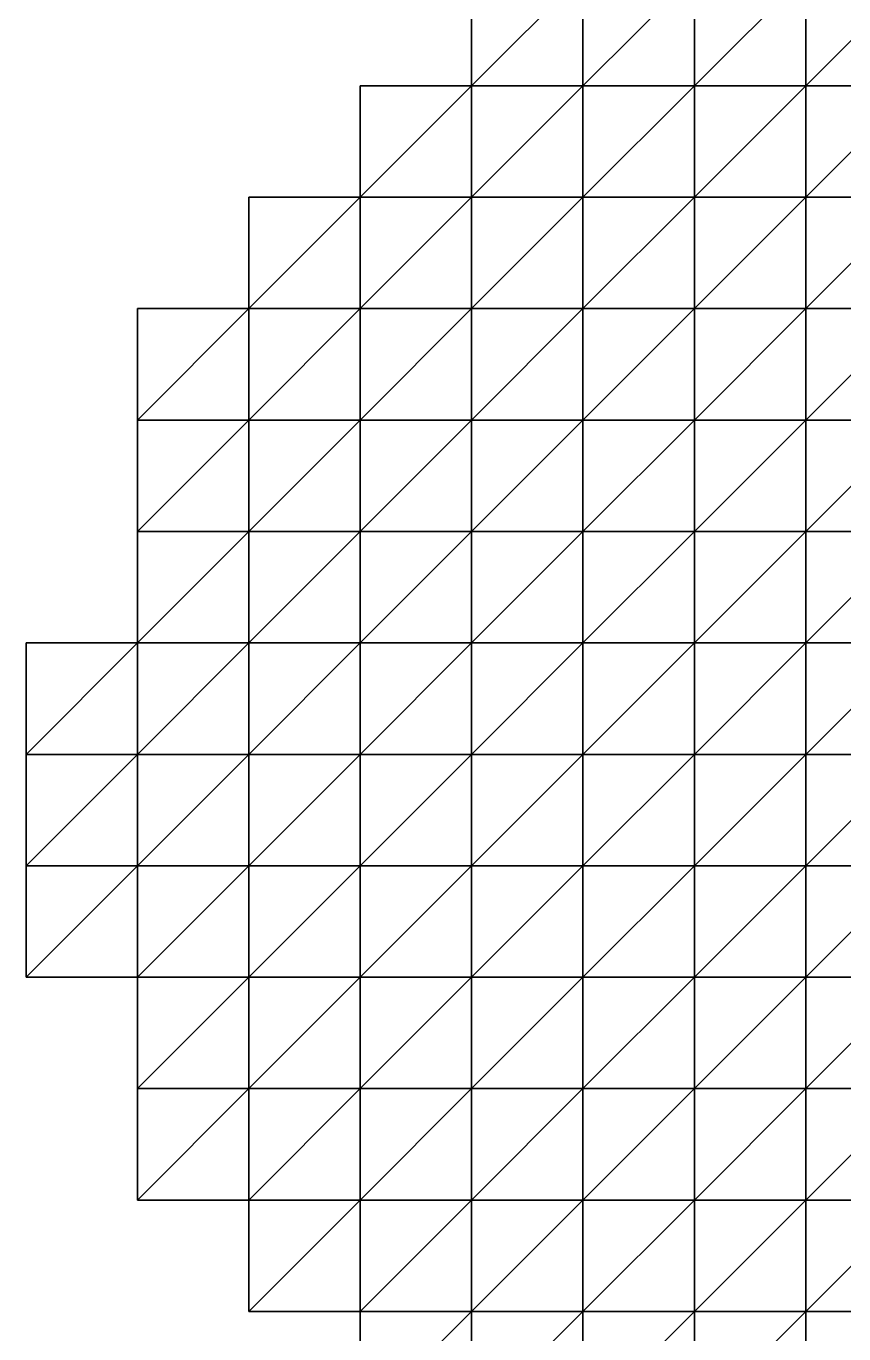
# Model space of a CAD drawing. Extents: x 292020 to 295740, y 4557680 to 4560040.
# Drawn here: x 293160 to 293306.8, y 4558616 to 4558850.7 of the extents above; entities that cross this region are included whole.
import ezdxf

# ---------------------------------------------------------------- set-up
doc = ezdxf.new("R2010")
doc.units = 0
doc.layers.add('RUN201_4_-_RUN201_NODOMAIN5_20X', color=7, linetype='CONTINUOUS')

msp = doc.modelspace()

# ---------------------------------------------------------------- linework, layer by layer
at = {"layer": 'RUN201_4_-_RUN201_NODOMAIN5_20X'}
for points in [[(293240, 4558860, 1880), (293240, 4558840, 1880), (293260, 4558860, 1880)], [(293260, 4558860, 1880), (293240, 4558840, 1880), (293260, 4558840, 1880)], [(293260, 4558860, 1900), (293240, 4558840, 1900), (293240, 4558860, 1900)], [(293260, 4558840, 1900), (293240, 4558840, 1900), (293260, 4558860, 1900)], [(293240, 4558860, 1880), (293240, 4558840, 1900), (293240, 4558840, 1880)], [(293240, 4558860, 1900), (293240, 4558840, 1900), (293240, 4558860, 1880)], [(293260, 4558860, 1860), (293260, 4558840, 1860), (293280, 4558860, 1860)], [(293280, 4558860, 1860), (293260, 4558840, 1860), (293280, 4558840, 1860)], [(293260, 4558860, 1860), (293260, 4558840, 1880), (293260, 4558840, 1860)], [(293260, 4558860, 1880), (293260, 4558840, 1880), (293260, 4558860, 1860)], [(293280, 4558860, 1900), (293260, 4558840, 1900), (293260, 4558860, 1900)], [(293280, 4558840, 1900), (293260, 4558840, 1900), (293280, 4558860, 1900)], [(293280, 4558860, 1840), (293280, 4558840, 1840), (293300, 4558860, 1840)], [(293300, 4558860, 1840), (293280, 4558840, 1840), (293300, 4558840, 1840)], [(293280, 4558860, 1840), (293280, 4558840, 1860), (293280, 4558840, 1840)], [(293280, 4558860, 1860), (293280, 4558840, 1860), (293280, 4558860, 1840)], [(293300, 4558860, 1900), (293280, 4558840, 1900), (293280, 4558860, 1900)], [(293300, 4558840, 1900), (293280, 4558840, 1900), (293300, 4558860, 1900)], [(293300, 4558860, 1820), (293300, 4558840, 1820), (293320, 4558860, 1820)], [(293320, 4558860, 1820), (293300, 4558840, 1820), (293320, 4558840, 1820)], [(293300, 4558860, 1820), (293300, 4558840, 1840), (293300, 4558840, 1820)], [(293300, 4558860, 1840), (293300, 4558840, 1840), (293300, 4558860, 1820)], [(293320, 4558860, 1900), (293300, 4558840, 1900), (293300, 4558860, 1900)], [(293320, 4558840, 1900), (293300, 4558840, 1900), (293320, 4558860, 1900)], [(293220, 4558840, 1880), (293220, 4558820, 1880), (293240, 4558840, 1880)], [(293240, 4558840, 1880), (293220, 4558820, 1880), (293240, 4558820, 1880)], [(293240, 4558840, 1900), (293220, 4558820, 1900), (293220, 4558840, 1900)], [(293240, 4558820, 1900), (293220, 4558820, 1900), (293240, 4558840, 1900)], [(293240, 4558840, 1880), (293220, 4558840, 1900), (293220, 4558840, 1880)], [(293240, 4558840, 1900), (293220, 4558840, 1900), (293240, 4558840, 1880)], [(293220, 4558840, 1880), (293220, 4558820, 1900), (293220, 4558820, 1880)], [(293220, 4558840, 1900), (293220, 4558820, 1900), (293220, 4558840, 1880)], [(293240, 4558840, 1860), (293240, 4558820, 1860), (293260, 4558840, 1860)], [(293260, 4558840, 1860), (293240, 4558820, 1860), (293260, 4558820, 1860)], [(293260, 4558840, 1860), (293240, 4558840, 1880), (293240, 4558840, 1860)], [(293260, 4558840, 1880), (293240, 4558840, 1880), (293260, 4558840, 1860)], [(293240, 4558840, 1860), (293240, 4558820, 1880), (293240, 4558820, 1860)], [(293240, 4558840, 1880), (293240, 4558820, 1880), (293240, 4558840, 1860)], [(293260, 4558840, 1900), (293240, 4558820, 1900), (293240, 4558840, 1900)], [(293260, 4558820, 1900), (293240, 4558820, 1900), (293260, 4558840, 1900)], [(293260, 4558840, 1840), (293260, 4558820, 1840), (293280, 4558840, 1840)], [(293280, 4558840, 1840), (293260, 4558820, 1840), (293280, 4558820, 1840)], [(293280, 4558840, 1840), (293260, 4558840, 1860), (293260, 4558840, 1840)], [(293280, 4558840, 1860), (293260, 4558840, 1860), (293280, 4558840, 1840)], [(293260, 4558840, 1840), (293260, 4558820, 1860), (293260, 4558820, 1840)], [(293260, 4558840, 1860), (293260, 4558820, 1860), (293260, 4558840, 1840)], [(293280, 4558840, 1900), (293260, 4558820, 1900), (293260, 4558840, 1900)], [(293280, 4558820, 1900), (293260, 4558820, 1900), (293280, 4558840, 1900)], [(293280, 4558840, 1820), (293280, 4558820, 1820), (293300, 4558840, 1820)], [(293300, 4558840, 1820), (293280, 4558820, 1820), (293300, 4558820, 1820)], [(293300, 4558840, 1820), (293280, 4558840, 1840), (293280, 4558840, 1820)], [(293300, 4558840, 1840), (293280, 4558840, 1840), (293300, 4558840, 1820)], [(293280, 4558840, 1820), (293280, 4558820, 1840), (293280, 4558820, 1820)], [(293280, 4558840, 1840), (293280, 4558820, 1840), (293280, 4558840, 1820)], [(293300, 4558840, 1900), (293280, 4558820, 1900), (293280, 4558840, 1900)], [(293300, 4558820, 1900), (293280, 4558820, 1900), (293300, 4558840, 1900)], [(293300, 4558840, 1800), (293300, 4558820, 1800), (293320, 4558840, 1800)], [(293320, 4558840, 1800), (293300, 4558820, 1800), (293320, 4558820, 1800)], [(293320, 4558840, 1800), (293300, 4558840, 1820), (293300, 4558840, 1800)], [(293320, 4558840, 1820), (293300, 4558840, 1820), (293320, 4558840, 1800)], [(293300, 4558840, 1800), (293300, 4558820, 1820), (293300, 4558820, 1800)], [(293300, 4558840, 1820), (293300, 4558820, 1820), (293300, 4558840, 1800)], [(293320, 4558840, 1900), (293300, 4558820, 1900), (293300, 4558840, 1900)], [(293320, 4558820, 1900), (293300, 4558820, 1900), (293320, 4558840, 1900)], [(293200, 4558820, 1880), (293200, 4558800, 1880), (293220, 4558820, 1880)], [(293220, 4558820, 1880), (293200, 4558800, 1880), (293220, 4558800, 1880)], [(293220, 4558820, 1900), (293200, 4558800, 1900), (293200, 4558820, 1900)], [(293220, 4558800, 1900), (293200, 4558800, 1900), (293220, 4558820, 1900)], [(293220, 4558820, 1880), (293200, 4558820, 1900), (293200, 4558820, 1880)], [(293220, 4558820, 1900), (293200, 4558820, 1900), (293220, 4558820, 1880)], [(293200, 4558820, 1880), (293200, 4558800, 1900), (293200, 4558800, 1880)], [(293200, 4558820, 1900), (293200, 4558800, 1900), (293200, 4558820, 1880)], [(293220, 4558820, 1880), (293220, 4558800, 1880), (293240, 4558820, 1880)], [(293240, 4558820, 1880), (293220, 4558800, 1880), (293240, 4558800, 1880)], [(293240, 4558820, 1900), (293220, 4558800, 1900), (293220, 4558820, 1900)], [(293240, 4558800, 1900), (293220, 4558800, 1900), (293240, 4558820, 1900)], [(293240, 4558820, 1860), (293240, 4558800, 1860), (293260, 4558820, 1860)], [(293260, 4558820, 1860), (293240, 4558800, 1860), (293260, 4558800, 1860)], [(293240, 4558820, 1860), (293240, 4558800, 1880), (293240, 4558800, 1860)], [(293240, 4558820, 1880), (293240, 4558800, 1880), (293240, 4558820, 1860)], [(293260, 4558820, 1900), (293240, 4558800, 1900), (293240, 4558820, 1900)], [(293260, 4558800, 1900), (293240, 4558800, 1900), (293260, 4558820, 1900)], [(293260, 4558820, 1840), (293260, 4558800, 1840), (293280, 4558820, 1840)], [(293280, 4558820, 1840), (293260, 4558800, 1840), (293280, 4558800, 1840)], [(293260, 4558820, 1840), (293260, 4558800, 1860), (293260, 4558800, 1840)], [(293260, 4558820, 1860), (293260, 4558800, 1860), (293260, 4558820, 1840)], [(293280, 4558820, 1900), (293260, 4558800, 1900), (293260, 4558820, 1900)], [(293280, 4558800, 1900), (293260, 4558800, 1900), (293280, 4558820, 1900)], [(293280, 4558820, 1820), (293280, 4558800, 1820), (293300, 4558820, 1820)], [(293300, 4558820, 1820), (293280, 4558800, 1820), (293300, 4558800, 1820)], [(293280, 4558820, 1820), (293280, 4558800, 1840), (293280, 4558800, 1820)], [(293280, 4558820, 1840), (293280, 4558800, 1840), (293280, 4558820, 1820)], [(293300, 4558820, 1900), (293280, 4558800, 1900), (293280, 4558820, 1900)], [(293300, 4558800, 1900), (293280, 4558800, 1900), (293300, 4558820, 1900)], [(293300, 4558820, 1800), (293300, 4558800, 1800), (293320, 4558820, 1800)], [(293320, 4558820, 1800), (293300, 4558800, 1800), (293320, 4558800, 1800)], [(293300, 4558820, 1800), (293300, 4558800, 1820), (293300, 4558800, 1800)], [(293300, 4558820, 1820), (293300, 4558800, 1820), (293300, 4558820, 1800)], [(293320, 4558820, 1920), (293300, 4558800, 1920), (293300, 4558820, 1920)], [(293320, 4558800, 1920), (293300, 4558800, 1920), (293320, 4558820, 1920)], [(293320, 4558820, 1900), (293300, 4558820, 1920), (293300, 4558820, 1900)], [(293320, 4558820, 1920), (293300, 4558820, 1920), (293320, 4558820, 1900)], [(293300, 4558820, 1900), (293300, 4558800, 1920), (293300, 4558800, 1900)], [(293300, 4558820, 1920), (293300, 4558800, 1920), (293300, 4558820, 1900)], [(293180, 4558800, 1880), (293180, 4558780, 1880), (293200, 4558800, 1880)], [(293200, 4558800, 1880), (293180, 4558780, 1880), (293200, 4558780, 1880)], [(293200, 4558800, 1900), (293180, 4558780, 1900), (293180, 4558800, 1900)], [(293200, 4558780, 1900), (293180, 4558780, 1900), (293200, 4558800, 1900)], [(293200, 4558800, 1880), (293180, 4558800, 1900), (293180, 4558800, 1880)], [(293200, 4558800, 1900), (293180, 4558800, 1900), (293200, 4558800, 1880)], [(293180, 4558800, 1880), (293180, 4558780, 1900), (293180, 4558780, 1880)], [(293180, 4558800, 1900), (293180, 4558780, 1900), (293180, 4558800, 1880)], [(293200, 4558800, 1880), (293200, 4558780, 1880), (293220, 4558800, 1880)], [(293220, 4558800, 1880), (293200, 4558780, 1880), (293220, 4558780, 1880)], [(293220, 4558800, 1900), (293200, 4558780, 1900), (293200, 4558800, 1900)], [(293220, 4558780, 1900), (293200, 4558780, 1900), (293220, 4558800, 1900)], [(293220, 4558800, 1860), (293220, 4558780, 1860), (293240, 4558800, 1860)], [(293240, 4558800, 1860), (293220, 4558780, 1860), (293240, 4558780, 1860)], [(293240, 4558800, 1860), (293220, 4558800, 1880), (293220, 4558800, 1860)], [(293240, 4558800, 1880), (293220, 4558800, 1880), (293240, 4558800, 1860)], [(293220, 4558800, 1860), (293220, 4558780, 1880), (293220, 4558780, 1860)], [(293220, 4558800, 1880), (293220, 4558780, 1880), (293220, 4558800, 1860)], [(293240, 4558800, 1900), (293220, 4558780, 1900), (293220, 4558800, 1900)], [(293240, 4558780, 1900), (293220, 4558780, 1900), (293240, 4558800, 1900)], [(293240, 4558800, 1840), (293240, 4558780, 1840), (293260, 4558800, 1840)], [(293260, 4558800, 1840), (293240, 4558780, 1840), (293260, 4558780, 1840)], [(293260, 4558800, 1840), (293240, 4558800, 1860), (293240, 4558800, 1840)], [(293260, 4558800, 1860), (293240, 4558800, 1860), (293260, 4558800, 1840)], [(293240, 4558800, 1840), (293240, 4558780, 1860), (293240, 4558780, 1840)], [(293240, 4558800, 1860), (293240, 4558780, 1860), (293240, 4558800, 1840)], [(293260, 4558800, 1900), (293240, 4558780, 1900), (293240, 4558800, 1900)], [(293260, 4558780, 1900), (293240, 4558780, 1900), (293260, 4558800, 1900)], [(293260, 4558800, 1820), (293260, 4558780, 1820), (293280, 4558800, 1820)], [(293280, 4558800, 1820), (293260, 4558780, 1820), (293280, 4558780, 1820)], [(293280, 4558800, 1820), (293260, 4558800, 1840), (293260, 4558800, 1820)], [(293280, 4558800, 1840), (293260, 4558800, 1840), (293280, 4558800, 1820)], [(293260, 4558800, 1820), (293260, 4558780, 1840), (293260, 4558780, 1820)], [(293260, 4558800, 1840), (293260, 4558780, 1840), (293260, 4558800, 1820)], [(293280, 4558800, 1900), (293260, 4558780, 1900), (293260, 4558800, 1900)], [(293280, 4558780, 1900), (293260, 4558780, 1900), (293280, 4558800, 1900)], [(293280, 4558800, 1800), (293280, 4558780, 1800), (293300, 4558800, 1800)], [(293300, 4558800, 1800), (293280, 4558780, 1800), (293300, 4558780, 1800)], [(293300, 4558800, 1800), (293280, 4558800, 1820), (293280, 4558800, 1800)], [(293300, 4558800, 1820), (293280, 4558800, 1820), (293300, 4558800, 1800)], [(293280, 4558800, 1800), (293280, 4558780, 1820), (293280, 4558780, 1800)], [(293280, 4558800, 1820), (293280, 4558780, 1820), (293280, 4558800, 1800)], [(293300, 4558800, 1920), (293280, 4558780, 1920), (293280, 4558800, 1920)], [(293300, 4558780, 1920), (293280, 4558780, 1920), (293300, 4558800, 1920)], [(293300, 4558800, 1900), (293280, 4558800, 1920), (293280, 4558800, 1900)], [(293300, 4558800, 1920), (293280, 4558800, 1920), (293300, 4558800, 1900)], [(293280, 4558800, 1900), (293280, 4558780, 1920), (293280, 4558780, 1900)], [(293280, 4558800, 1920), (293280, 4558780, 1920), (293280, 4558800, 1900)], [(293300, 4558800, 1800), (293300, 4558780, 1800), (293320, 4558800, 1800)], [(293320, 4558800, 1800), (293300, 4558780, 1800), (293320, 4558780, 1800)], [(293320, 4558800, 1920), (293300, 4558780, 1920), (293300, 4558800, 1920)], [(293320, 4558780, 1920), (293300, 4558780, 1920), (293320, 4558800, 1920)], [(293180, 4558780, 1880), (293180, 4558760, 1880), (293200, 4558780, 1880)], [(293200, 4558780, 1880), (293180, 4558760, 1880), (293200, 4558760, 1880)], [(293200, 4558780, 1900), (293180, 4558760, 1900), (293180, 4558780, 1900)], [(293200, 4558760, 1900), (293180, 4558760, 1900), (293200, 4558780, 1900)], [(293180, 4558780, 1880), (293180, 4558760, 1900), (293180, 4558760, 1880)], [(293180, 4558780, 1900), (293180, 4558760, 1900), (293180, 4558780, 1880)], [(293200, 4558780, 1860), (293200, 4558760, 1860), (293220, 4558780, 1860)], [(293220, 4558780, 1860), (293200, 4558760, 1860), (293220, 4558760, 1860)], [(293220, 4558780, 1860), (293200, 4558780, 1880), (293200, 4558780, 1860)], [(293220, 4558780, 1880), (293200, 4558780, 1880), (293220, 4558780, 1860)], [(293200, 4558780, 1860), (293200, 4558760, 1880), (293200, 4558760, 1860)], [(293200, 4558780, 1880), (293200, 4558760, 1880), (293200, 4558780, 1860)], [(293220, 4558780, 1900), (293200, 4558760, 1900), (293200, 4558780, 1900)], [(293220, 4558760, 1900), (293200, 4558760, 1900), (293220, 4558780, 1900)], [(293220, 4558780, 1840), (293220, 4558760, 1840), (293240, 4558780, 1840)], [(293240, 4558780, 1840), (293220, 4558760, 1840), (293240, 4558760, 1840)], [(293240, 4558780, 1840), (293220, 4558780, 1860), (293220, 4558780, 1840)], [(293240, 4558780, 1860), (293220, 4558780, 1860), (293240, 4558780, 1840)], [(293220, 4558780, 1840), (293220, 4558760, 1860), (293220, 4558760, 1840)], [(293220, 4558780, 1860), (293220, 4558760, 1860), (293220, 4558780, 1840)], [(293240, 4558780, 1900), (293220, 4558760, 1900), (293220, 4558780, 1900)], [(293240, 4558760, 1900), (293220, 4558760, 1900), (293240, 4558780, 1900)], [(293240, 4558780, 1840), (293240, 4558760, 1840), (293260, 4558780, 1840)], [(293260, 4558780, 1840), (293240, 4558760, 1840), (293260, 4558760, 1840)], [(293260, 4558780, 1900), (293240, 4558760, 1900), (293240, 4558780, 1900)], [(293260, 4558760, 1900), (293240, 4558760, 1900), (293260, 4558780, 1900)], [(293260, 4558780, 1820), (293260, 4558760, 1820), (293280, 4558780, 1820)], [(293280, 4558780, 1820), (293260, 4558760, 1820), (293280, 4558760, 1820)], [(293260, 4558780, 1820), (293260, 4558760, 1840), (293260, 4558760, 1820)], [(293260, 4558780, 1840), (293260, 4558760, 1840), (293260, 4558780, 1820)], [(293280, 4558780, 1920), (293260, 4558760, 1920), (293260, 4558780, 1920)], [(293280, 4558760, 1920), (293260, 4558760, 1920), (293280, 4558780, 1920)], [(293280, 4558780, 1900), (293260, 4558780, 1920), (293260, 4558780, 1900)], [(293280, 4558780, 1920), (293260, 4558780, 1920), (293280, 4558780, 1900)], [(293260, 4558780, 1900), (293260, 4558760, 1920), (293260, 4558760, 1900)], [(293260, 4558780, 1920), (293260, 4558760, 1920), (293260, 4558780, 1900)], [(293280, 4558780, 1800), (293280, 4558760, 1800), (293300, 4558780, 1800)], [(293300, 4558780, 1800), (293280, 4558760, 1800), (293300, 4558760, 1800)], [(293280, 4558780, 1800), (293280, 4558760, 1820), (293280, 4558760, 1800)], [(293280, 4558780, 1820), (293280, 4558760, 1820), (293280, 4558780, 1800)], [(293300, 4558780, 1920), (293280, 4558760, 1920), (293280, 4558780, 1920)], [(293300, 4558760, 1920), (293280, 4558760, 1920), (293300, 4558780, 1920)], [(293300, 4558780, 1800), (293300, 4558760, 1800), (293320, 4558780, 1800)], [(293320, 4558780, 1800), (293300, 4558760, 1800), (293320, 4558760, 1800)], [(293320, 4558780, 1920), (293300, 4558760, 1920), (293300, 4558780, 1920)], [(293320, 4558760, 1920), (293300, 4558760, 1920), (293320, 4558780, 1920)], [(293180, 4558760, 1880), (293180, 4558740, 1880), (293200, 4558760, 1880)], [(293200, 4558760, 1880), (293180, 4558740, 1880), (293200, 4558740, 1880)], [(293200, 4558760, 1900), (293180, 4558740, 1900), (293180, 4558760, 1900)], [(293200, 4558740, 1900), (293180, 4558740, 1900), (293200, 4558760, 1900)], [(293180, 4558760, 1880), (293180, 4558740, 1900), (293180, 4558740, 1880)], [(293180, 4558760, 1900), (293180, 4558740, 1900), (293180, 4558760, 1880)], [(293200, 4558760, 1860), (293200, 4558740, 1860), (293220, 4558760, 1860)], [(293220, 4558760, 1860), (293200, 4558740, 1860), (293220, 4558740, 1860)], [(293200, 4558760, 1860), (293200, 4558740, 1880), (293200, 4558740, 1860)], [(293200, 4558760, 1880), (293200, 4558740, 1880), (293200, 4558760, 1860)], [(293220, 4558760, 1900), (293200, 4558740, 1900), (293200, 4558760, 1900)], [(293220, 4558740, 1900), (293200, 4558740, 1900), (293220, 4558760, 1900)], [(293220, 4558760, 1840), (293220, 4558740, 1840), (293240, 4558760, 1840)], [(293240, 4558760, 1840), (293220, 4558740, 1840), (293240, 4558740, 1840)], [(293220, 4558760, 1840), (293220, 4558740, 1860), (293220, 4558740, 1840)], [(293220, 4558760, 1860), (293220, 4558740, 1860), (293220, 4558760, 1840)], [(293240, 4558760, 1900), (293220, 4558740, 1900), (293220, 4558760, 1900)], [(293240, 4558740, 1900), (293220, 4558740, 1900), (293240, 4558760, 1900)], [(293240, 4558760, 1820), (293240, 4558740, 1820), (293260, 4558760, 1820)], [(293260, 4558760, 1820), (293240, 4558740, 1820), (293260, 4558740, 1820)], [(293260, 4558760, 1820), (293240, 4558760, 1840), (293240, 4558760, 1820)], [(293260, 4558760, 1840), (293240, 4558760, 1840), (293260, 4558760, 1820)], [(293240, 4558760, 1820), (293240, 4558740, 1840), (293240, 4558740, 1820)], [(293240, 4558760, 1840), (293240, 4558740, 1840), (293240, 4558760, 1820)], [(293260, 4558760, 1920), (293240, 4558740, 1920), (293240, 4558760, 1920)], [(293260, 4558740, 1920), (293240, 4558740, 1920), (293260, 4558760, 1920)], [(293260, 4558760, 1900), (293240, 4558760, 1920), (293240, 4558760, 1900)], [(293260, 4558760, 1920), (293240, 4558760, 1920), (293260, 4558760, 1900)], [(293240, 4558760, 1900), (293240, 4558740, 1920), (293240, 4558740, 1900)], [(293240, 4558760, 1920), (293240, 4558740, 1920), (293240, 4558760, 1900)], [(293260, 4558760, 1800), (293260, 4558740, 1800), (293280, 4558760, 1800)], [(293280, 4558760, 1800), (293260, 4558740, 1800), (293280, 4558740, 1800)], [(293280, 4558760, 1800), (293260, 4558760, 1820), (293260, 4558760, 1800)], [(293280, 4558760, 1820), (293260, 4558760, 1820), (293280, 4558760, 1800)], [(293260, 4558760, 1800), (293260, 4558740, 1820), (293260, 4558740, 1800)], [(293260, 4558760, 1820), (293260, 4558740, 1820), (293260, 4558760, 1800)], [(293280, 4558760, 1920), (293260, 4558740, 1920), (293260, 4558760, 1920)], [(293280, 4558740, 1920), (293260, 4558740, 1920), (293280, 4558760, 1920)], [(293280, 4558760, 1780), (293280, 4558740, 1780), (293300, 4558760, 1780)], [(293300, 4558760, 1780), (293280, 4558740, 1780), (293300, 4558740, 1780)], [(293300, 4558760, 1780), (293280, 4558760, 1800), (293280, 4558760, 1780)], [(293300, 4558760, 1800), (293280, 4558760, 1800), (293300, 4558760, 1780)], [(293280, 4558760, 1780), (293280, 4558740, 1800), (293280, 4558740, 1780)], [(293280, 4558760, 1800), (293280, 4558740, 1800), (293280, 4558760, 1780)], [(293300, 4558760, 1920), (293280, 4558740, 1920), (293280, 4558760, 1920)], [(293300, 4558740, 1920), (293280, 4558740, 1920), (293300, 4558760, 1920)], [(293300, 4558760, 1780), (293300, 4558740, 1780), (293320, 4558760, 1780)], [(293320, 4558760, 1780), (293300, 4558740, 1780), (293320, 4558740, 1780)], [(293320, 4558760, 1780), (293300, 4558760, 1800), (293300, 4558760, 1780)], [(293320, 4558760, 1800), (293300, 4558760, 1800), (293320, 4558760, 1780)], [(293320, 4558760, 1920), (293300, 4558740, 1920), (293300, 4558760, 1920)], [(293320, 4558740, 1920), (293300, 4558740, 1920), (293320, 4558760, 1920)], [(293160, 4558740, 1880), (293160, 4558720, 1880), (293180, 4558740, 1880)], [(293180, 4558740, 1880), (293160, 4558720, 1880), (293180, 4558720, 1880)], [(293180, 4558740, 1900), (293160, 4558720, 1900), (293160, 4558740, 1900)], [(293180, 4558720, 1900), (293160, 4558720, 1900), (293180, 4558740, 1900)], [(293180, 4558740, 1880), (293160, 4558740, 1900), (293160, 4558740, 1880)], [(293180, 4558740, 1900), (293160, 4558740, 1900), (293180, 4558740, 1880)], [(293160, 4558740, 1880), (293160, 4558720, 1900), (293160, 4558720, 1880)], [(293160, 4558740, 1900), (293160, 4558720, 1900), (293160, 4558740, 1880)], [(293180, 4558740, 1860), (293180, 4558720, 1860), (293200, 4558740, 1860)], [(293200, 4558740, 1860), (293180, 4558720, 1860), (293200, 4558720, 1860)], [(293200, 4558740, 1860), (293180, 4558740, 1880), (293180, 4558740, 1860)], [(293200, 4558740, 1880), (293180, 4558740, 1880), (293200, 4558740, 1860)], [(293180, 4558740, 1860), (293180, 4558720, 1880), (293180, 4558720, 1860)], [(293180, 4558740, 1880), (293180, 4558720, 1880), (293180, 4558740, 1860)], [(293200, 4558740, 1900), (293180, 4558720, 1900), (293180, 4558740, 1900)], [(293200, 4558720, 1900), (293180, 4558720, 1900), (293200, 4558740, 1900)], [(293200, 4558740, 1840), (293200, 4558720, 1840), (293220, 4558740, 1840)], [(293220, 4558740, 1840), (293200, 4558720, 1840), (293220, 4558720, 1840)], [(293220, 4558740, 1840), (293200, 4558740, 1860), (293200, 4558740, 1840)], [(293220, 4558740, 1860), (293200, 4558740, 1860), (293220, 4558740, 1840)], [(293200, 4558740, 1840), (293200, 4558720, 1860), (293200, 4558720, 1840)], [(293200, 4558740, 1860), (293200, 4558720, 1860), (293200, 4558740, 1840)], [(293220, 4558740, 1900), (293200, 4558720, 1900), (293200, 4558740, 1900)], [(293220, 4558720, 1900), (293200, 4558720, 1900), (293220, 4558740, 1900)], [(293220, 4558740, 1820), (293220, 4558720, 1820), (293240, 4558740, 1820)], [(293240, 4558740, 1820), (293220, 4558720, 1820), (293240, 4558720, 1820)], [(293240, 4558740, 1820), (293220, 4558740, 1840), (293220, 4558740, 1820)], [(293240, 4558740, 1840), (293220, 4558740, 1840), (293240, 4558740, 1820)], [(293220, 4558740, 1820), (293220, 4558720, 1840), (293220, 4558720, 1820)], [(293220, 4558740, 1840), (293220, 4558720, 1840), (293220, 4558740, 1820)], [(293240, 4558740, 1900), (293220, 4558720, 1900), (293220, 4558740, 1900)], [(293240, 4558720, 1900), (293220, 4558720, 1900), (293240, 4558740, 1900)], [(293240, 4558740, 1800), (293240, 4558720, 1800), (293260, 4558740, 1800)], [(293260, 4558740, 1800), (293240, 4558720, 1800), (293260, 4558720, 1800)], [(293260, 4558740, 1800), (293240, 4558740, 1820), (293240, 4558740, 1800)], [(293260, 4558740, 1820), (293240, 4558740, 1820), (293260, 4558740, 1800)], [(293240, 4558740, 1800), (293240, 4558720, 1820), (293240, 4558720, 1800)], [(293240, 4558740, 1820), (293240, 4558720, 1820), (293240, 4558740, 1800)], [(293260, 4558740, 1920), (293240, 4558720, 1920), (293240, 4558740, 1920)], [(293260, 4558720, 1920), (293240, 4558720, 1920), (293260, 4558740, 1920)], [(293240, 4558740, 1900), (293240, 4558720, 1920), (293240, 4558720, 1900)], [(293240, 4558740, 1920), (293240, 4558720, 1920), (293240, 4558740, 1900)], [(293260, 4558740, 1780), (293260, 4558720, 1780), (293280, 4558740, 1780)], [(293280, 4558740, 1780), (293260, 4558720, 1780), (293280, 4558720, 1780)], [(293280, 4558740, 1780), (293260, 4558740, 1800), (293260, 4558740, 1780)], [(293280, 4558740, 1800), (293260, 4558740, 1800), (293280, 4558740, 1780)], [(293260, 4558740, 1780), (293260, 4558720, 1800), (293260, 4558720, 1780)], [(293260, 4558740, 1800), (293260, 4558720, 1800), (293260, 4558740, 1780)], [(293280, 4558740, 1920), (293260, 4558720, 1920), (293260, 4558740, 1920)], [(293280, 4558720, 1920), (293260, 4558720, 1920), (293280, 4558740, 1920)], [(293280, 4558740, 1780), (293280, 4558720, 1780), (293300, 4558740, 1780)], [(293300, 4558740, 1780), (293280, 4558720, 1780), (293300, 4558720, 1780)], [(293300, 4558740, 1920), (293280, 4558720, 1920), (293280, 4558740, 1920)], [(293300, 4558720, 1920), (293280, 4558720, 1920), (293300, 4558740, 1920)], [(293300, 4558740, 1760), (293300, 4558720, 1760), (293320, 4558740, 1760)], [(293320, 4558740, 1760), (293300, 4558720, 1760), (293320, 4558720, 1760)], [(293320, 4558740, 1760), (293300, 4558740, 1780), (293300, 4558740, 1760)], [(293320, 4558740, 1780), (293300, 4558740, 1780), (293320, 4558740, 1760)], [(293300, 4558740, 1760), (293300, 4558720, 1780), (293300, 4558720, 1760)], [(293300, 4558740, 1780), (293300, 4558720, 1780), (293300, 4558740, 1760)], [(293320, 4558740, 1920), (293300, 4558720, 1920), (293300, 4558740, 1920)], [(293320, 4558720, 1920), (293300, 4558720, 1920), (293320, 4558740, 1920)], [(293160, 4558720, 1880), (293160, 4558700, 1880), (293180, 4558720, 1880)], [(293180, 4558720, 1880), (293160, 4558700, 1880), (293180, 4558700, 1880)], [(293180, 4558720, 1900), (293160, 4558700, 1900), (293160, 4558720, 1900)], [(293180, 4558700, 1900), (293160, 4558700, 1900), (293180, 4558720, 1900)], [(293160, 4558720, 1880), (293160, 4558700, 1900), (293160, 4558700, 1880)], [(293160, 4558720, 1900), (293160, 4558700, 1900), (293160, 4558720, 1880)], [(293180, 4558720, 1860), (293180, 4558700, 1860), (293200, 4558720, 1860)], [(293200, 4558720, 1860), (293180, 4558700, 1860), (293200, 4558700, 1860)], [(293180, 4558720, 1860), (293180, 4558700, 1880), (293180, 4558700, 1860)], [(293180, 4558720, 1880), (293180, 4558700, 1880), (293180, 4558720, 1860)], [(293200, 4558720, 1900), (293180, 4558700, 1900), (293180, 4558720, 1900)], [(293200, 4558700, 1900), (293180, 4558700, 1900), (293200, 4558720, 1900)], [(293200, 4558720, 1840), (293200, 4558700, 1840), (293220, 4558720, 1840)], [(293220, 4558720, 1840), (293200, 4558700, 1840), (293220, 4558700, 1840)], [(293200, 4558720, 1840), (293200, 4558700, 1860), (293200, 4558700, 1840)], [(293200, 4558720, 1860), (293200, 4558700, 1860), (293200, 4558720, 1840)], [(293220, 4558720, 1900), (293200, 4558700, 1900), (293200, 4558720, 1900)], [(293220, 4558700, 1900), (293200, 4558700, 1900), (293220, 4558720, 1900)], [(293220, 4558720, 1820), (293220, 4558700, 1820), (293240, 4558720, 1820)], [(293240, 4558720, 1820), (293220, 4558700, 1820), (293240, 4558700, 1820)], [(293220, 4558720, 1820), (293220, 4558700, 1840), (293220, 4558700, 1820)], [(293220, 4558720, 1840), (293220, 4558700, 1840), (293220, 4558720, 1820)], [(293240, 4558720, 1920), (293220, 4558700, 1920), (293220, 4558720, 1920)], [(293240, 4558700, 1920), (293220, 4558700, 1920), (293240, 4558720, 1920)], [(293240, 4558720, 1900), (293220, 4558720, 1920), (293220, 4558720, 1900)], [(293240, 4558720, 1920), (293220, 4558720, 1920), (293240, 4558720, 1900)], [(293220, 4558720, 1900), (293220, 4558700, 1920), (293220, 4558700, 1900)], [(293220, 4558720, 1920), (293220, 4558700, 1920), (293220, 4558720, 1900)], [(293240, 4558720, 1800), (293240, 4558700, 1800), (293260, 4558720, 1800)], [(293260, 4558720, 1800), (293240, 4558700, 1800), (293260, 4558700, 1800)], [(293240, 4558720, 1800), (293240, 4558700, 1820), (293240, 4558700, 1800)], [(293240, 4558720, 1820), (293240, 4558700, 1820), (293240, 4558720, 1800)], [(293260, 4558720, 1920), (293240, 4558700, 1920), (293240, 4558720, 1920)], [(293260, 4558700, 1920), (293240, 4558700, 1920), (293260, 4558720, 1920)], [(293260, 4558720, 1780), (293260, 4558700, 1780), (293280, 4558720, 1780)], [(293280, 4558720, 1780), (293260, 4558700, 1780), (293280, 4558700, 1780)], [(293260, 4558720, 1780), (293260, 4558700, 1800), (293260, 4558700, 1780)], [(293260, 4558720, 1800), (293260, 4558700, 1800), (293260, 4558720, 1780)], [(293280, 4558720, 1920), (293260, 4558700, 1920), (293260, 4558720, 1920)], [(293280, 4558700, 1920), (293260, 4558700, 1920), (293280, 4558720, 1920)], [(293280, 4558720, 1760), (293280, 4558700, 1760), (293300, 4558720, 1760)], [(293300, 4558720, 1760), (293280, 4558700, 1760), (293300, 4558700, 1760)], [(293300, 4558720, 1760), (293280, 4558720, 1780), (293280, 4558720, 1760)], [(293300, 4558720, 1780), (293280, 4558720, 1780), (293300, 4558720, 1760)], [(293280, 4558720, 1760), (293280, 4558700, 1780), (293280, 4558700, 1760)], [(293280, 4558720, 1780), (293280, 4558700, 1780), (293280, 4558720, 1760)], [(293300, 4558720, 1920), (293280, 4558700, 1920), (293280, 4558720, 1920)], [(293300, 4558700, 1920), (293280, 4558700, 1920), (293300, 4558720, 1920)], [(293300, 4558720, 1760), (293300, 4558700, 1760), (293320, 4558720, 1760)], [(293320, 4558720, 1760), (293300, 4558700, 1760), (293320, 4558700, 1760)], [(293320, 4558720, 1920), (293300, 4558700, 1920), (293300, 4558720, 1920)], [(293320, 4558700, 1920), (293300, 4558700, 1920), (293320, 4558720, 1920)], [(293160, 4558700, 1880), (293160, 4558680, 1880), (293180, 4558700, 1880)], [(293180, 4558700, 1880), (293160, 4558680, 1880), (293180, 4558680, 1880)], [(293180, 4558700, 1900), (293160, 4558680, 1900), (293160, 4558700, 1900)], [(293180, 4558680, 1900), (293160, 4558680, 1900), (293180, 4558700, 1900)], [(293160, 4558700, 1880), (293160, 4558680, 1900), (293160, 4558680, 1880)], [(293160, 4558700, 1900), (293160, 4558680, 1900), (293160, 4558700, 1880)], [(293180, 4558700, 1860), (293180, 4558680, 1860), (293200, 4558700, 1860)], [(293200, 4558700, 1860), (293180, 4558680, 1860), (293200, 4558680, 1860)], [(293180, 4558700, 1860), (293180, 4558680, 1880), (293180, 4558680, 1860)], [(293180, 4558700, 1880), (293180, 4558680, 1880), (293180, 4558700, 1860)], [(293200, 4558700, 1900), (293180, 4558680, 1900), (293180, 4558700, 1900)], [(293200, 4558680, 1900), (293180, 4558680, 1900), (293200, 4558700, 1900)], [(293200, 4558700, 1840), (293200, 4558680, 1840), (293220, 4558700, 1840)], [(293220, 4558700, 1840), (293200, 4558680, 1840), (293220, 4558680, 1840)], [(293200, 4558700, 1840), (293200, 4558680, 1860), (293200, 4558680, 1840)], [(293200, 4558700, 1860), (293200, 4558680, 1860), (293200, 4558700, 1840)], [(293220, 4558700, 1900), (293200, 4558680, 1900), (293200, 4558700, 1900)], [(293220, 4558680, 1900), (293200, 4558680, 1900), (293220, 4558700, 1900)], [(293220, 4558700, 1820), (293220, 4558680, 1820), (293240, 4558700, 1820)], [(293240, 4558700, 1820), (293220, 4558680, 1820), (293240, 4558680, 1820)], [(293220, 4558700, 1820), (293220, 4558680, 1840), (293220, 4558680, 1820)], [(293220, 4558700, 1840), (293220, 4558680, 1840), (293220, 4558700, 1820)], [(293240, 4558700, 1920), (293220, 4558680, 1920), (293220, 4558700, 1920)], [(293240, 4558680, 1920), (293220, 4558680, 1920), (293240, 4558700, 1920)], [(293220, 4558700, 1900), (293220, 4558680, 1920), (293220, 4558680, 1900)], [(293220, 4558700, 1920), (293220, 4558680, 1920), (293220, 4558700, 1900)], [(293240, 4558700, 1800), (293240, 4558680, 1800), (293260, 4558700, 1800)], [(293260, 4558700, 1800), (293240, 4558680, 1800), (293260, 4558680, 1800)], [(293240, 4558700, 1800), (293240, 4558680, 1820), (293240, 4558680, 1800)], [(293240, 4558700, 1820), (293240, 4558680, 1820), (293240, 4558700, 1800)], [(293260, 4558700, 1920), (293240, 4558680, 1920), (293240, 4558700, 1920)], [(293260, 4558680, 1920), (293240, 4558680, 1920), (293260, 4558700, 1920)], [(293260, 4558700, 1780), (293260, 4558700, 1800), (293280, 4558700, 1780)], [(293280, 4558700, 1780), (293260, 4558700, 1800), (293280, 4558700, 1800)], [(293260, 4558700, 1800), (293260, 4558680, 1800), (293280, 4558700, 1800)], [(293280, 4558700, 1800), (293260, 4558680, 1800), (293280, 4558680, 1800)], [(293280, 4558700, 1920), (293260, 4558680, 1920), (293260, 4558700, 1920)], [(293280, 4558680, 1920), (293260, 4558680, 1920), (293280, 4558700, 1920)], [(293280, 4558700, 1760), (293280, 4558700, 1780), (293300, 4558700, 1760)], [(293300, 4558700, 1760), (293280, 4558700, 1780), (293300, 4558700, 1780)], [(293280, 4558700, 1780), (293280, 4558680, 1780), (293300, 4558700, 1780)], [(293300, 4558700, 1780), (293280, 4558680, 1780), (293300, 4558680, 1780)], [(293280, 4558700, 1780), (293280, 4558680, 1800), (293280, 4558680, 1780)], [(293280, 4558700, 1800), (293280, 4558680, 1800), (293280, 4558700, 1780)], [(293300, 4558700, 1920), (293280, 4558680, 1920), (293280, 4558700, 1920)], [(293300, 4558680, 1920), (293280, 4558680, 1920), (293300, 4558700, 1920)], [(293300, 4558700, 1760), (293300, 4558700, 1780), (293320, 4558700, 1760)], [(293320, 4558700, 1760), (293300, 4558700, 1780), (293320, 4558700, 1780)], [(293300, 4558700, 1780), (293300, 4558680, 1780), (293320, 4558700, 1780)], [(293320, 4558700, 1780), (293300, 4558680, 1780), (293320, 4558680, 1780)], [(293320, 4558700, 1920), (293300, 4558680, 1920), (293300, 4558700, 1920)], [(293320, 4558680, 1920), (293300, 4558680, 1920), (293320, 4558700, 1920)], [(293160, 4558680, 1880), (293160, 4558680, 1900), (293180, 4558680, 1880)], [(293180, 4558680, 1880), (293160, 4558680, 1900), (293180, 4558680, 1900)], [(293180, 4558680, 1860), (293180, 4558680, 1880), (293200, 4558680, 1860)], [(293200, 4558680, 1860), (293180, 4558680, 1880), (293200, 4558680, 1880)], [(293180, 4558680, 1880), (293180, 4558660, 1880), (293200, 4558680, 1880)], [(293200, 4558680, 1880), (293180, 4558660, 1880), (293200, 4558660, 1880)], [(293200, 4558680, 1900), (293180, 4558660, 1900), (293180, 4558680, 1900)], [(293200, 4558660, 1900), (293180, 4558660, 1900), (293200, 4558680, 1900)], [(293180, 4558680, 1880), (293180, 4558660, 1900), (293180, 4558660, 1880)], [(293180, 4558680, 1900), (293180, 4558660, 1900), (293180, 4558680, 1880)], [(293200, 4558680, 1840), (293200, 4558680, 1860), (293220, 4558680, 1840)], [(293220, 4558680, 1840), (293200, 4558680, 1860), (293220, 4558680, 1860)], [(293200, 4558680, 1860), (293200, 4558660, 1860), (293220, 4558680, 1860)], [(293220, 4558680, 1860), (293200, 4558660, 1860), (293220, 4558660, 1860)], [(293200, 4558680, 1860), (293200, 4558660, 1880), (293200, 4558660, 1860)], [(293200, 4558680, 1880), (293200, 4558660, 1880), (293200, 4558680, 1860)], [(293220, 4558680, 1900), (293200, 4558660, 1900), (293200, 4558680, 1900)], [(293220, 4558660, 1900), (293200, 4558660, 1900), (293220, 4558680, 1900)], [(293220, 4558680, 1820), (293220, 4558680, 1840), (293240, 4558680, 1820)], [(293240, 4558680, 1820), (293220, 4558680, 1840), (293240, 4558680, 1840)], [(293220, 4558680, 1840), (293220, 4558660, 1840), (293240, 4558680, 1840)], [(293240, 4558680, 1840), (293220, 4558660, 1840), (293240, 4558660, 1840)], [(293220, 4558680, 1840), (293220, 4558660, 1860), (293220, 4558660, 1840)], [(293220, 4558680, 1860), (293220, 4558660, 1860), (293220, 4558680, 1840)], [(293240, 4558680, 1920), (293220, 4558660, 1920), (293220, 4558680, 1920)], [(293240, 4558660, 1920), (293220, 4558660, 1920), (293240, 4558680, 1920)], [(293220, 4558680, 1900), (293220, 4558660, 1920), (293220, 4558660, 1900)], [(293220, 4558680, 1920), (293220, 4558660, 1920), (293220, 4558680, 1900)], [(293240, 4558680, 1800), (293240, 4558680, 1820), (293260, 4558680, 1800)], [(293260, 4558680, 1800), (293240, 4558680, 1820), (293260, 4558680, 1820)], [(293240, 4558680, 1820), (293240, 4558660, 1820), (293260, 4558680, 1820)], [(293260, 4558680, 1820), (293240, 4558660, 1820), (293260, 4558660, 1820)], [(293240, 4558680, 1820), (293240, 4558660, 1840), (293240, 4558660, 1820)], [(293240, 4558680, 1840), (293240, 4558660, 1840), (293240, 4558680, 1820)], [(293260, 4558680, 1920), (293240, 4558660, 1920), (293240, 4558680, 1920)], [(293260, 4558660, 1920), (293240, 4558660, 1920), (293260, 4558680, 1920)], [(293260, 4558680, 1800), (293260, 4558660, 1800), (293280, 4558680, 1800)], [(293280, 4558680, 1800), (293260, 4558660, 1800), (293280, 4558660, 1800)], [(293260, 4558680, 1800), (293260, 4558660, 1820), (293260, 4558660, 1800)], [(293260, 4558680, 1820), (293260, 4558660, 1820), (293260, 4558680, 1800)], [(293280, 4558680, 1920), (293260, 4558660, 1920), (293260, 4558680, 1920)], [(293280, 4558660, 1920), (293260, 4558660, 1920), (293280, 4558680, 1920)], [(293280, 4558680, 1780), (293280, 4558680, 1800), (293300, 4558680, 1780)], [(293300, 4558680, 1780), (293280, 4558680, 1800), (293300, 4558680, 1800)], [(293280, 4558680, 1800), (293280, 4558660, 1800), (293300, 4558680, 1800)], [(293300, 4558680, 1800), (293280, 4558660, 1800), (293300, 4558660, 1800)], [(293300, 4558680, 1920), (293280, 4558660, 1920), (293280, 4558680, 1920)], [(293300, 4558660, 1920), (293280, 4558660, 1920), (293300, 4558680, 1920)], [(293300, 4558680, 1780), (293300, 4558680, 1800), (293320, 4558680, 1780)], [(293320, 4558680, 1780), (293300, 4558680, 1800), (293320, 4558680, 1800)], [(293300, 4558680, 1800), (293300, 4558660, 1800), (293320, 4558680, 1800)], [(293320, 4558680, 1800), (293300, 4558660, 1800), (293320, 4558660, 1800)], [(293320, 4558680, 1920), (293300, 4558660, 1920), (293300, 4558680, 1920)], [(293320, 4558660, 1920), (293300, 4558660, 1920), (293320, 4558680, 1920)], [(293180, 4558660, 1880), (293180, 4558640, 1880), (293200, 4558660, 1880)], [(293200, 4558660, 1880), (293180, 4558640, 1880), (293200, 4558640, 1880)], [(293200, 4558660, 1900), (293180, 4558640, 1900), (293180, 4558660, 1900)], [(293200, 4558640, 1900), (293180, 4558640, 1900), (293200, 4558660, 1900)], [(293180, 4558660, 1880), (293180, 4558640, 1900), (293180, 4558640, 1880)], [(293180, 4558660, 1900), (293180, 4558640, 1900), (293180, 4558660, 1880)], [(293200, 4558660, 1860), (293200, 4558640, 1860), (293220, 4558660, 1860)], [(293220, 4558660, 1860), (293200, 4558640, 1860), (293220, 4558640, 1860)], [(293200, 4558660, 1860), (293200, 4558640, 1880), (293200, 4558640, 1860)], [(293200, 4558660, 1880), (293200, 4558640, 1880), (293200, 4558660, 1860)], [(293220, 4558660, 1900), (293200, 4558640, 1900), (293200, 4558660, 1900)], [(293220, 4558640, 1900), (293200, 4558640, 1900), (293220, 4558660, 1900)], [(293220, 4558660, 1840), (293220, 4558660, 1860), (293240, 4558660, 1840)], [(293240, 4558660, 1840), (293220, 4558660, 1860), (293240, 4558660, 1860)], [(293220, 4558660, 1860), (293220, 4558640, 1860), (293240, 4558660, 1860)], [(293240, 4558660, 1860), (293220, 4558640, 1860), (293240, 4558640, 1860)], [(293240, 4558660, 1920), (293220, 4558640, 1920), (293220, 4558660, 1920)], [(293240, 4558640, 1920), (293220, 4558640, 1920), (293240, 4558660, 1920)], [(293220, 4558660, 1900), (293220, 4558640, 1920), (293220, 4558640, 1900)], [(293220, 4558660, 1920), (293220, 4558640, 1920), (293220, 4558660, 1900)], [(293240, 4558660, 1820), (293240, 4558660, 1840), (293260, 4558660, 1820)], [(293260, 4558660, 1820), (293240, 4558660, 1840), (293260, 4558660, 1840)], [(293240, 4558660, 1840), (293240, 4558640, 1840), (293260, 4558660, 1840)], [(293260, 4558660, 1840), (293240, 4558640, 1840), (293260, 4558640, 1840)], [(293240, 4558660, 1840), (293240, 4558640, 1860), (293240, 4558640, 1840)], [(293240, 4558660, 1860), (293240, 4558640, 1860), (293240, 4558660, 1840)], [(293260, 4558660, 1920), (293240, 4558640, 1920), (293240, 4558660, 1920)], [(293260, 4558640, 1920), (293240, 4558640, 1920), (293260, 4558660, 1920)], [(293260, 4558660, 1800), (293260, 4558660, 1820), (293280, 4558660, 1800)], [(293280, 4558660, 1800), (293260, 4558660, 1820), (293280, 4558660, 1820)], [(293260, 4558660, 1820), (293260, 4558640, 1820), (293280, 4558660, 1820)], [(293280, 4558660, 1820), (293260, 4558640, 1820), (293280, 4558640, 1820)], [(293260, 4558660, 1820), (293260, 4558640, 1840), (293260, 4558640, 1820)], [(293260, 4558660, 1840), (293260, 4558640, 1840), (293260, 4558660, 1820)], [(293280, 4558660, 1920), (293260, 4558640, 1920), (293260, 4558660, 1920)], [(293280, 4558640, 1920), (293260, 4558640, 1920), (293280, 4558660, 1920)], [(293280, 4558660, 1800), (293280, 4558640, 1800), (293300, 4558660, 1800)], [(293300, 4558660, 1800), (293280, 4558640, 1800), (293300, 4558640, 1800)], [(293280, 4558660, 1800), (293280, 4558640, 1820), (293280, 4558640, 1800)], [(293280, 4558660, 1820), (293280, 4558640, 1820), (293280, 4558660, 1800)], [(293300, 4558660, 1920), (293280, 4558640, 1920), (293280, 4558660, 1920)], [(293300, 4558640, 1920), (293280, 4558640, 1920), (293300, 4558660, 1920)], [(293300, 4558660, 1800), (293300, 4558640, 1800), (293320, 4558660, 1800)], [(293320, 4558660, 1800), (293300, 4558640, 1800), (293320, 4558640, 1800)], [(293320, 4558660, 1920), (293300, 4558640, 1920), (293300, 4558660, 1920)], [(293320, 4558640, 1920), (293300, 4558640, 1920), (293320, 4558660, 1920)], [(293180, 4558640, 1880), (293180, 4558640, 1900), (293200, 4558640, 1880)], [(293200, 4558640, 1880), (293180, 4558640, 1900), (293200, 4558640, 1900)], [(293200, 4558640, 1860), (293200, 4558640, 1880), (293220, 4558640, 1860)], [(293220, 4558640, 1860), (293200, 4558640, 1880), (293220, 4558640, 1880)], [(293200, 4558640, 1880), (293200, 4558620, 1880), (293220, 4558640, 1880)], [(293220, 4558640, 1880), (293200, 4558620, 1880), (293220, 4558620, 1880)], [(293220, 4558640, 1900), (293200, 4558620, 1900), (293200, 4558640, 1900)], [(293220, 4558620, 1900), (293200, 4558620, 1900), (293220, 4558640, 1900)], [(293200, 4558640, 1880), (293200, 4558620, 1900), (293200, 4558620, 1880)], [(293200, 4558640, 1900), (293200, 4558620, 1900), (293200, 4558640, 1880)], [(293220, 4558640, 1860), (293220, 4558620, 1860), (293240, 4558640, 1860)], [(293240, 4558640, 1860), (293220, 4558620, 1860), (293240, 4558620, 1860)], [(293220, 4558640, 1860), (293220, 4558620, 1880), (293220, 4558620, 1860)], [(293220, 4558640, 1880), (293220, 4558620, 1880), (293220, 4558640, 1860)], [(293240, 4558640, 1920), (293220, 4558620, 1920), (293220, 4558640, 1920)], [(293240, 4558620, 1920), (293220, 4558620, 1920), (293240, 4558640, 1920)], [(293220, 4558640, 1900), (293220, 4558620, 1920), (293220, 4558620, 1900)], [(293220, 4558640, 1920), (293220, 4558620, 1920), (293220, 4558640, 1900)], [(293240, 4558640, 1840), (293240, 4558640, 1860), (293260, 4558640, 1840)], [(293260, 4558640, 1840), (293240, 4558640, 1860), (293260, 4558640, 1860)], [(293240, 4558640, 1860), (293240, 4558620, 1860), (293260, 4558640, 1860)], [(293260, 4558640, 1860), (293240, 4558620, 1860), (293260, 4558620, 1860)], [(293260, 4558640, 1920), (293240, 4558620, 1920), (293240, 4558640, 1920)], [(293260, 4558620, 1920), (293240, 4558620, 1920), (293260, 4558640, 1920)], [(293260, 4558640, 1820), (293260, 4558640, 1840), (293280, 4558640, 1820)], [(293280, 4558640, 1820), (293260, 4558640, 1840), (293280, 4558640, 1840)], [(293260, 4558640, 1840), (293260, 4558620, 1840), (293280, 4558640, 1840)], [(293280, 4558640, 1840), (293260, 4558620, 1840), (293280, 4558620, 1840)], [(293260, 4558640, 1840), (293260, 4558620, 1860), (293260, 4558620, 1840)], [(293260, 4558640, 1860), (293260, 4558620, 1860), (293260, 4558640, 1840)], [(293280, 4558640, 1920), (293260, 4558620, 1920), (293260, 4558640, 1920)], [(293280, 4558620, 1920), (293260, 4558620, 1920), (293280, 4558640, 1920)], [(293280, 4558640, 1800), (293280, 4558640, 1820), (293300, 4558640, 1800)], [(293300, 4558640, 1800), (293280, 4558640, 1820), (293300, 4558640, 1820)], [(293280, 4558640, 1820), (293280, 4558620, 1820), (293300, 4558640, 1820)], [(293300, 4558640, 1820), (293280, 4558620, 1820), (293300, 4558620, 1820)], [(293280, 4558640, 1820), (293280, 4558620, 1840), (293280, 4558620, 1820)], [(293280, 4558640, 1840), (293280, 4558620, 1840), (293280, 4558640, 1820)], [(293300, 4558640, 1920), (293280, 4558620, 1920), (293280, 4558640, 1920)], [(293300, 4558620, 1920), (293280, 4558620, 1920), (293300, 4558640, 1920)], [(293300, 4558640, 1800), (293300, 4558640, 1820), (293320, 4558640, 1800)], [(293320, 4558640, 1800), (293300, 4558640, 1820), (293320, 4558640, 1820)], [(293300, 4558640, 1820), (293300, 4558620, 1820), (293320, 4558640, 1820)], [(293320, 4558640, 1820), (293300, 4558620, 1820), (293320, 4558620, 1820)], [(293320, 4558640, 1920), (293300, 4558620, 1920), (293300, 4558640, 1920)], [(293320, 4558620, 1920), (293300, 4558620, 1920), (293320, 4558640, 1920)], [(293200, 4558620, 1880), (293200, 4558620, 1900), (293220, 4558620, 1880)], [(293220, 4558620, 1880), (293200, 4558620, 1900), (293220, 4558620, 1900)], [(293220, 4558620, 1860), (293220, 4558620, 1880), (293240, 4558620, 1860)], [(293240, 4558620, 1860), (293220, 4558620, 1880), (293240, 4558620, 1880)], [(293220, 4558620, 1880), (293220, 4558600, 1880), (293240, 4558620, 1880)], [(293240, 4558620, 1880), (293220, 4558600, 1880), (293240, 4558600, 1880)], [(293220, 4558620, 1880), (293220, 4558600, 1900), (293220, 4558600, 1880)], [(293220, 4558620, 1900), (293220, 4558600, 1900), (293220, 4558620, 1880)], [(293240, 4558620, 1920), (293220, 4558600, 1920), (293220, 4558620, 1920)], [(293240, 4558600, 1920), (293220, 4558600, 1920), (293240, 4558620, 1920)], [(293220, 4558620, 1900), (293220, 4558600, 1920), (293220, 4558600, 1900)], [(293220, 4558620, 1920), (293220, 4558600, 1920), (293220, 4558620, 1900)], [(293240, 4558620, 1860), (293240, 4558600, 1860), (293260, 4558620, 1860)], [(293260, 4558620, 1860), (293240, 4558600, 1860), (293260, 4558600, 1860)], [(293240, 4558620, 1860), (293240, 4558600, 1880), (293240, 4558600, 1860)], [(293240, 4558620, 1880), (293240, 4558600, 1880), (293240, 4558620, 1860)], [(293260, 4558620, 1920), (293240, 4558600, 1920), (293240, 4558620, 1920)], [(293260, 4558600, 1920), (293240, 4558600, 1920), (293260, 4558620, 1920)], [(293260, 4558620, 1840), (293260, 4558620, 1860), (293280, 4558620, 1840)], [(293280, 4558620, 1840), (293260, 4558620, 1860), (293280, 4558620, 1860)], [(293260, 4558620, 1860), (293260, 4558600, 1860), (293280, 4558620, 1860)], [(293280, 4558620, 1860), (293260, 4558600, 1860), (293280, 4558600, 1860)], [(293280, 4558620, 1920), (293260, 4558600, 1920), (293260, 4558620, 1920)], [(293280, 4558600, 1920), (293260, 4558600, 1920), (293280, 4558620, 1920)], [(293280, 4558620, 1820), (293280, 4558620, 1840), (293300, 4558620, 1820)], [(293300, 4558620, 1820), (293280, 4558620, 1840), (293300, 4558620, 1840)], [(293280, 4558620, 1840), (293280, 4558600, 1840), (293300, 4558620, 1840)], [(293300, 4558620, 1840), (293280, 4558600, 1840), (293300, 4558600, 1840)], [(293280, 4558620, 1840), (293280, 4558600, 1860), (293280, 4558600, 1840)], [(293280, 4558620, 1860), (293280, 4558600, 1860), (293280, 4558620, 1840)], [(293300, 4558620, 1920), (293280, 4558600, 1920), (293280, 4558620, 1920)], [(293300, 4558600, 1920), (293280, 4558600, 1920), (293300, 4558620, 1920)], [(293300, 4558620, 1820), (293300, 4558620, 1840), (293320, 4558620, 1820)], [(293320, 4558620, 1820), (293300, 4558620, 1840), (293320, 4558620, 1840)], [(293300, 4558620, 1840), (293300, 4558600, 1840), (293320, 4558620, 1840)], [(293320, 4558620, 1840), (293300, 4558600, 1840), (293320, 4558600, 1840)], [(293320, 4558620, 1920), (293300, 4558600, 1920), (293300, 4558620, 1920)], [(293320, 4558600, 1920), (293300, 4558600, 1920), (293320, 4558620, 1920)]]:
    msp.add_3dface(points, dxfattribs=at)

doc.saveas('drawing.dxf')
